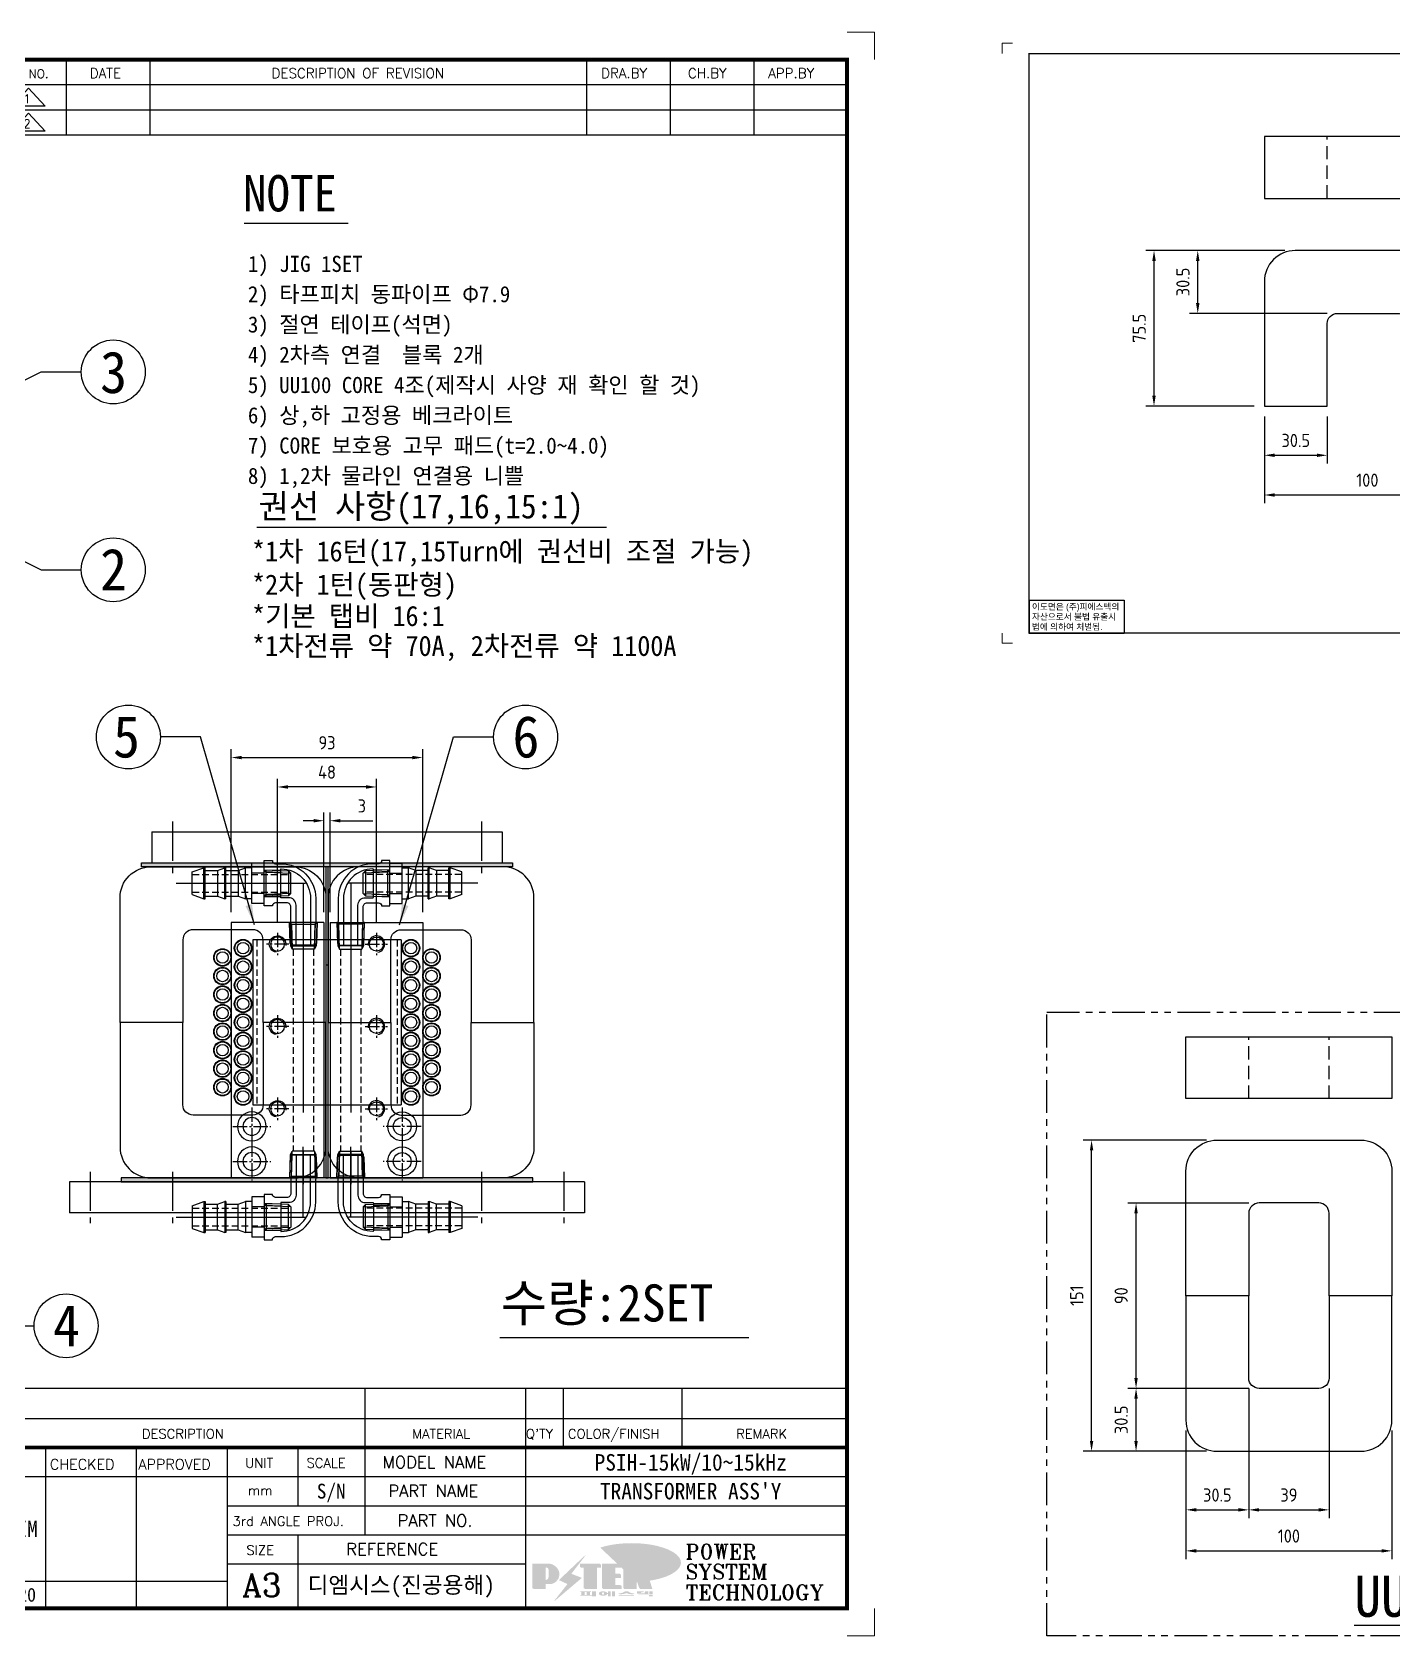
# Model space of a CAD drawing. Header units: millimetres. Extents: x 24815 to 36799, y -9299 to 5469.
# Drawn here: x 26615 to 27276, y -5074 to -4295 of the extents above; entities that cross this region are included whole.
import ezdxf
from ezdxf.enums import TextEntityAlignment as Align

# ---------------------------------------------------------------- set-up
doc = ezdxf.new("R2010")
doc.units = ezdxf.units.MM
for name, pattern in [('CENTER', [50.8, 31.75, -6.35, 6.35, -6.35]), ('CENTER1', [10, 7, -1, 1, -1]), ('CENTER2', [28.575, 19.05, -3.175, 3.175, -3.175]), ('HIDDEN', [9.525, 6.35, -3.175]), ('HIDDEN2', [4.7625, 3.175, -1.5875]), ('PHANTOM2', [31.75, 15.875, -3.175, 3.175, -3.175, 3.175, -3.175])]:
    doc.linetypes.add(name, pattern=pattern)
for name, color, linetype in [('CENTER', 1, 'CENTER'), ('FORMAT-1', 7, 'Continuous'), ('line', 3, 'Continuous'), ('THIN', 3, 'Continuous')]:
    doc.layers.add(name, color=color, linetype=linetype)
doc.styles.add('h1', font='')
doc.styles.add('HAN', font='')
doc.styles.add('RC', font='ROMANC.SHX')
doc.styles.add('ROMANT', font='romant')
doc.styles.add('RT', font='ROMANT.SHX', dxfattribs={"oblique": 15})
doc.styles.get("Standard").update_dxf_attribs({"font": 'ISOCP.SHX', "bigfont": 'WHGTXT.SHX'})
doc.styles.get('h1').set_extended_font_data('New Gulim')
doc.styles.get('HAN').set_extended_font_data('GulimChe')
doc.dimstyles.new('PS-2', dxfattribs={"dimscale": 2, "dimtxt": 3.2, "dimasz": 2.5, "dimexe": 2, "dimexo": 2.5, "dimgap": 2, "dimtad": 1, "dimtoh": 1, "dimrnd": 0.05, "dimzin": 12, "dimdsep": 46, "dimtxsty": 'Standard', "dimcen": 0, "dimclrt": 2, "dimazin": 3, "dimtfac": 1, "dimtofl": 0, "dimtmove": 0, "dimatfit": 3, "dimfxl": 0, "dimtolj": 1, "dimtzin": 0, "dimarcsym": 0})

# ---------------------------------------------------------------- blocks, each defined once
blk = doc.blocks.new('t3')
for p, q in [((0, 15.88), (46.25, 15.88)), ((0, 15.88), (0, 0)), ((46.25, 15.88), (46.25, 0)), ((0, 0), (46.25, 0))]:
    blk.add_line(p, q)
at = {"color": 1, "style": 'h1'}
for s, p in [('이도면은 (주)피에스텍의', (1.4, 11.29)), ('자산으로서 불법 유출시', (1.4, 6.41)), ('법에 의하여 처벌됨.', (1.4, 1.52))]:
    blk.add_text(s, height=3, dxfattribs=at).set_placement(p)
blk = doc.blocks.new('new LOGO')
at = {"layer": 'line'}
h = blk.add_hatch(color=250, dxfattribs=at)
h.paths.add_polyline_path([(44.5, 69.4), (46.6, 69.4, -0.129793), (52, 68, 0.221832), (43.6, 71.9), (41.5, 71.9), (41.5, 27.9), (43.6, 27.9, 0.02048), (44.5, 28)], flags=17)
h.paths.add_polyline_path([(44.5, 13.9), (57.3, 13.9, 0.72362), (77.1, 73.9, -0.679777), (54.3, 16.4), (41.5, 16.4), (41.5, -0.1), (3, -0.1), (3, -2.6), (44.5, -2.6)])
h.paths.add_polyline_path([(117.9, 14.2), (71.5, -44.4), (77.1, -39.6), (120.8, 15.6), (92, 28.9), (173.3, 106), (177.5, 111.4), (89.1, 27.6)])
h.paths.add_polyline_path([(162.7, 71.9), (162.7, 69.4), (172.5, 69.4), (172.5, 71.9)], flags=17)
h.paths.add_polyline_path([(217.7, 69.4), (230.5, 69.4), (230.5, 80.4), (227.5, 80.4), (227.5, 71.9), (214.7, 71.9), (214.7, -0.1), (175.5, -0.1), (175.5, -2.6), (217.7, -2.6)])
h.paths.add_polyline_path([(297.8, 46.6), (294.8, 46.6), (294.8, 37.4), (276, 37.4), (276, 10.9), (279, 10.9), (279, 34.9), (297.8, 34.9)])
h.paths.add_polyline_path([(300, 8.4), (297, 8.4), (297, -0.1), (237.5, -0.1), (237.5, -2.6), (300, -2.6)])
h.paths.add_polyline_path([(297.8, 80.4), (294.8, 80.4), (294.8, 71.9), (276, 71.9), (276, 49.1), (279, 49.1), (279, 69.4), (297.8, 69.4)])
h.paths.add_polyline_path([(350.2, 80.4), (347.2, 80.4), (347.2, 61.6), (350.2, 63.5)])
h.paths.add_polyline_path([(350.2, 26.7), (347.2, 35.2), (347.2, -0.1), (308.5, -0.1), (308.5, -2.6), (350.2, -2.6)])
h.paths.add_polyline_path([(402.7, 80.4), (396.5, 80.4), (379.6, 66.8), (400.5, -0.1), (361.8, -0.1), (362.7, -2.6), (403.5, -2.6), (382.6, 64.3)])
blk.add_hatch(color=5, dxfattribs=at).paths.add_polyline_path([(166.3, 35), (131, 49), (180.4, 112.7), (92, 28.9), (120.8, 15.6), (74.4, -43)])
h = blk.add_hatch(color=253, dxfattribs=at)
edge = h.paths.add_edge_path()
edge.add_ellipse((333.9, 86.4), major_axis=(-165.9, 0), ratio=0.39426, start_angle=111.5127, end_angle=334.469)
edge.add_ellipse((314.1, 81.2), major_axis=(-153.7, 0), ratio=0.40699, start_angle=121.3066, end_angle=327.7437, ccw=False)
edge.add_line((394, 27.8), (394.7, 25.6))
h = blk.add_hatch(color=1, dxfattribs=at)
h.paths.add_polyline_path([(41.5, 16.4), (54.3, 16.4, 1), (54.3, 82.9), (0, 82.9), (0, -0.1), (41.5, -0.1)])
h.paths.add_polyline_path([(41.5, 27.9), (41.5, 71.9), (43.6, 71.9, -0.414214), (54.6, 60.9), (54.6, 38.9, -0.414214), (43.6, 27.9)], flags=16)
h.paths.add_polyline_path([(214.7, 71.9), (227.5, 71.9), (227.5, 82.9), (159.7, 82.9), (159.7, 71.9), (172.5, 71.9), (172.5, -0.1), (214.7, -0.1)])
h.paths.add_polyline_path([(276, 37.4), (294.8, 37.4), (294.8, 49.1), (276, 49.1), (276, 71.9), (294.8, 71.9), (294.8, 82.9), (234.5, 82.9), (234.5, -0.1), (297, -0.1), (297, 10.9), (276, 10.9)])
h.paths.add_polyline_path([(347.2, 35.2), (359.7, -0.1), (400.5, -0.1), (379.6, 66.8), (399.7, 82.9), (380.6, 82.9), (347.2, 61.6), (347.2, 82.9), (305.5, 82.9), (305.5, -0.1), (347.2, -0.1)])
h = blk.add_hatch(color=250, dxfattribs=at)
edge = h.paths.add_edge_path()
edge.add_ellipse((237.8, -17.6), major_axis=(-14.3, 0), ratio=0.526336, start_angle=192.2456, end_angle=269.0748)
edge.add_line((238.1, -10.1), (237.6, -10.1))
edge.add_ellipse((237.8, -17.6), major_axis=(-14.3, 0), ratio=0.526336, start_angle=270.9252, end_angle=449.0748)
edge.add_line((237.6, -25.1), (238.1, -25.1))
edge.add_ellipse((237.8, -17.6), major_axis=(-14.3, 0), ratio=0.526336, start_angle=450.9252, end_angle=527.7544)
edge.add_line((251.7, -19.2), (254.1, -19.2))
edge.add_line((254.1, -19.2), (254.1, -27.1))
edge.add_line((254.1, -27.1), (263.1, -27.1))
edge.add_line((263.1, -27.1), (263.1, -10.1))
edge.add_line((263.1, -10.1), (254.1, -10.1))
edge.add_line((254.1, -10.1), (254.1, -16))
edge.add_line((254.1, -16), (251.7, -16))
h.paths.add_polyline_path([(241, -16.4), (241, -18.7, -1), (234.4, -18.7), (234.4, -16.4, -1)], flags=16)
h.paths.add_polyline_path([(278.2, -10.1), (268.1, -10.1), (268.1, -27.1), (278.2, -27.1)])
h.paths.add_polyline_path([(310.3, -10.1), (310.3, -11.1, -0.157169), (289.3, -17.5), (294, -19.9, 0.128407), (316.3, -15.9, 0.128407), (338.6, -19.9), (343.3, -17.5, -0.157169), (322.2, -11.1), (322.2, -10.1)])
h.paths.add_polyline_path([(342.1, -25.1), (342.1, -22.3), (290.4, -22.3), (290.4, -25.1)])
h.paths.add_polyline_path([(352, -10.1), (352, -16.2, 0.414214), (354, -18.2), (378.7, -18.2), (378.7, -19.6), (390.2, -19.6), (390.2, -10.1), (378.7, -10.1), (378.7, -13.6), (374.7, -13.6), (374.7, -15.1), (378.7, -15.1), (378.7, -16.2), (364.7, -16.2), (364.7, -15.1), (371.2, -15.1), (371.2, -13.6), (364.7, -13.6), (364.7, -12.6), (374.7, -12.6), (374.7, -10.1)])
h.paths.add_polyline_path([(393.8, -10.1), (393.8, -19.6), (405, -19.6), (405, -10.1)])
h.paths.add_polyline_path([(405, -27.1), (405, -20.9), (356.8, -20.9), (356.8, -23), (391.8, -23), (391.8, -27.1)])
h.paths.add_polyline_path([(200.4, -10.1), (200.4, -22.3), (193.2, -22.3), (193.2, -12.6), (196.6, -12.6), (196.6, -10.1), (161, -10.1), (161, -12.6), (164.5, -12.6), (164.5, -22.3), (161, -22.3), (161, -25.1), (200.4, -25.1), (200.4, -27.1), (213.9, -27.1), (213.9, -10.1)])
h.paths.add_polyline_path([(182, -12.6), (175.6, -12.6), (175.6, -22.3), (182, -22.3)], flags=17)
blk = doc.blocks.new('format-3')
at = {"color": 3, "lineweight": 9}
for p, q in [((0, 286.3), (0, 291.3)), ((5, 291.3), (0, 291.3)), ((414.5, 291.3), (419.5, 291.3)), ((419.5, 286.3), (419.5, 291.3)), ((0, 5), (0, 0)), ((419.5, 5), (419.5, 0)), ((5, 0), (0, 0)), ((414.5, 0), (419.5, 0))]:
    blk.add_line(p, q, dxfattribs=at)
at = {"color": 180}
for p, q in [((258.97, 281.75), (258.97, 286.3)), ((272.71, 281.75), (272.71, 286.3)), ((287.94, 281.75), (287.94, 286.3)), ((367.22, 281.75), (367.22, 286.3)), ((382.45, 281.75), (382.45, 286.3)), ((397.61, 281.75), (397.61, 286.3)), ((258.97, 281.75), (414.5, 281.75)), ((228.5, 39.49), (228.5, 5)), ((228.5, 39.49), (414.5, 39.49)), ((235.29, 39.49), (235.29, 34.21)), ((261.24, 34.21), (261.24, 39.49)), ((326.9, 39.49), (326.9, 34.21)), ((356.11, 39.49), (356.11, 34.21)), ((362.93, 39.49), (362.93, 34.21)), ((384.48, 39.49), (384.48, 34.21)), ((228.5, 34.21), (252.48, 34.21)), ((268.96, 5), (268.96, 34.21)), ((285.45, 5), (285.45, 34.21)), ((301.94, 5), (301.94, 34.21)), ((314.72, 34.21), (314.72, 23.65)), ((326.9, 34.21), (326.9, 18.37)), ((356.11, 34.21), (356.11, 5)), ((228.5, 28.93), (252.48, 28.93)), ((244.89, 5.23), (244.89, 28.93)), ((252.48, 28.93), (414.5, 28.93)), ((228.5, 24.98), (252.48, 24.98)), ((301.94, 23.65), (414.5, 23.65)), ((228.5, 21.03), (252.48, 21.03)), ((301.94, 18.37), (414.5, 18.37)), ((314.72, 18.37), (314.72, 5)), ((228.5, 17.08), (252.48, 17.08)), ((228.5, 13.13), (252.48, 13.13)), ((301.94, 13.09), (356.11, 13.09)), ((228.5, 9.18), (252.48, 9.18)), ((252.48, 9.95), (301.94, 9.95))]:
    blk.add_line(p, q, dxfattribs=at)
at = {"const_width": 0.7}
blk.add_lwpolyline([(252.48, 5), (252.48, 34.21), (414.5, 34.21)], dxfattribs=at)
at = {"layer": 'FORMAT-1', "const_width": 0.7}
blk.add_lwpolyline([(13, 5), (13, 286.3), (414.5, 286.3), (414.5, 5)], close=True, dxfattribs=at)
blk.add_blockref('t3', (13, 5))
at = {"xscale": 0.05400000000000027, "yscale": 0.05400000000000027, "zscale": 0.05400000000000027}
blk.add_blockref('new LOGO', (357.35, 8.65), dxfattribs=at)
at = {"color": 2}
for s, height, style, p in [('REV. NO.', 1.56, 'RC', (260.23, 282.95)), ('DATE', 1.788, 'RC', (276.95, 282.94)), ('DESCRIPTION OF REVISION', 1.7875, 'RC', (309.98, 282.94)), ('DRA.BY', 1.788, 'RC', (369.83, 282.94)), ('CH.BY', 1.788, 'RC', (385.59, 282.94)), ('APP.BY', 1.788, 'RC', (400.18, 282.94)), ('COLOR/FINISH', 1.7424, 'RC', (363.8, 35.83)), ('NO', 1.742, 'RC', (230.16, 35.83)), ('PART NO', 1.742, 'RC', (241.36, 35.83)), ('DESCRIPTION', 1.7424, 'RC', (286.43, 35.83)), ('MATERIAL', 1.742, 'RC', (335.52, 35.83)), ("Q'TY", 1.742, 'RC', (356.17, 35.83)), ('REMARK', 1.742, 'RC', (394.37, 35.83)), (' TOLERANCE', 1.9, 'RC', (230.11, 30.22)), ('DRAWN', 1.9, 'RC', (255, 30.22)), ('CHECKED', 1.9, 'RC', (269.71, 30.22)), ('APPROVED', 1.9, 'RC', (285.8, 30.22)), ('UNIT', 1.742, 'RC', (305.19, 30.55)), ('SCALE', 1.742, 'RC', (316.32, 30.55)), ('MODEL NAME', 2.178, 'RC', (330.12, 30.46)), ('    ~ 6', 2, 'HAN', (229.8, 26.03)), ('0.08', 2, 'HAN', (246.57, 26.31)), ('mm', 1.742, 'RC', (305.67, 25.56)), ('PART NAME', 2.178, 'RC', (331.17, 25.24)), ('  7 ~ 30', 2, 'HAN', (229.8, 21.91)), ('0.1', 2, 'HAN', (246.57, 22.2)), ('3rd ANGLE PROJ.', 1.7424, 'RC', (302.87, 19.97)), ('PART NO.', 2.178, 'RC', (332.84, 19.85)), (' 31 ~ 120', 2, 'HAN', (229.8, 18.04)), ('0.2', 2, 'HAN', (246.57, 18.32)), ('121 ~ 300', 2, 'HAN', (229.8, 14.42)), ('0.4', 2, 'HAN', (246.57, 14.2)), ('SIZE', 1.742, 'RC', (305.39, 14.71)), ('REFERENCE', 2.178, 'RC', (323.52, 14.69)), ('301 ~ 600', 2, 'HAN', (229.8, 10.04)), ('0.6', 2, 'HAN', (246.57, 10.32)), ('601 ~ 1200', 2, 'HAN', (229.8, 6.05)), ('0.8', 2, 'HAN', (246.57, 6.33))]:
    blk.add_text(s, height=height, dxfattribs=dict(at, style=style)).set_placement(p)
at = {"style": 'ROMANT'}
for s, p in [('POWER', (385.15, 13.96)), ('SYSTEM', (385.15, 10.31)), ('TECHNOLOGY', (385.15, 6.56))]:
    blk.add_text(s, height=2.7, dxfattribs=at).set_placement(p)
at = {"color": 2, "lineweight": 25, "style": 'RC'}
blk.add_text('A3', height=4.182, dxfattribs=at).set_placement((304.61, 7.14))
at = {"style": 'HAN'}
for tag, height, p in [('MODEL-NAME', 3, (386.1, 31.53)), ('SCALE', 2.7, (320.81, 26.29)), ('PART-NAME', 3, (386.1, 26.29)), ('DRA-BY', 3, (260.72, 19.44)), ('CH-BY', 3, (277.21, 19.44)), ('APP-BY', 3, (293.7, 19.44)), ('PART-NO', 3, (386.1, 21.01)), ('CH-DATE', 2.5, (277.21, 7.47)), ('관련업체', 3, (333.52, 9.26)), ('DRA-DATE', 2.5, (260.72, 7.47)), ('APP-DATE', 2.5, (293.7, 7.47))]:
    blk.add_attdef(tag, text='', height=height, dxfattribs=at).set_placement(p, align=Align.MIDDLE_CENTER)
blk = doc.blocks.new('no3')
at = {"color": 180}
for p, q in [((0, 5.5), (0, 0)), ((0, 5.5), (186, 5.5)), ((6.79, 5.5), (6.79, 0)), ((32.74, 0.11), (32.74, 5.5)), ((98.4, 5.5), (98.4, 0)), ((127.61, 5.5), (127.61, 0)), ((134.43, 5.5), (134.43, 0)), ((155.98, 5.5), (155.98, 0))]:
    blk.add_line(p, q, dxfattribs=at)
at = {"color": 2, "style": 'RT', "oblique": 15}
blk.add_attdef('NO', text='', height=1.74, dxfattribs=at).set_placement((3.38, 2.51), align=Align.MIDDLE_CENTER)
at = {"color": 2, "style": 'HAN'}
for tag, p in [('PART-NO', (19.76, 2.75)), ('MATERIAL', (111.38, 2.75)), ("Q'TY", (131.02, 2.75)), ('COLOR/FINISH', (145.2, 2.75)), ('REMARK', (170.76, 2.75))]:
    blk.add_attdef(tag, text='', height=2.9, dxfattribs=at).set_placement(p, align=Align.MIDDLE_CENTER)
blk.add_attdef('DESCRIPTION', text='', height=2.9, dxfattribs=at).set_placement((34.51, 2.75), align=Align.MIDDLE_LEFT)
blk = doc.blocks.new('re3')
at = {"color": 180}
for p, q in [((0, 0), (0, -4.55)), ((6.87, -0.64), (3.86, -3.91)), ((6.87, -0.64), (9.88, -3.91)), ((13.74, -4.55), (13.74, 0)), ((28.97, -4.55), (28.97, 0)), ((108.25, -4.55), (108.25, 0)), ((123.49, -4.55), (123.49, 0)), ((138.64, -4.55), (138.64, 0)), ((0, -4.55), (155.53, -4.55)), ((9.88, -3.91), (3.86, -3.91))]:
    blk.add_line(p, q, dxfattribs=at)
at = {"color": 2, "style": 'RC', "oblique": 15}
blk.add_attdef('REV.NO', text='', height=1.56, dxfattribs=at).set_placement((6.59, -2.56), align=Align.MIDDLE_CENTER)
blk.add_attdef('-1', text='', height=1.56, dxfattribs=at).set_placement((9.37, -1.66), align=Align.MIDDLE_LEFT)
at = {"color": 2, "style": 'HAN'}
for tag, p in [('REV.-DATE', (21.36, -2.28)), ('DRA.BY', (115.87, -2.28)), ('CH.BY', (131.07, -2.28)), ('APP.BY', (147.09, -2.28))]:
    blk.add_attdef(tag, text='', height=2.5, dxfattribs=at).set_placement(p, align=Align.MIDDLE_CENTER)
blk.add_attdef('DESCRIPTION-OF-REVISION', text='', height=2.5, dxfattribs=at).set_placement((31.61, -2.28), align=Align.MIDDLE_LEFT)
blk = doc.blocks.new('ASEFQWRGD')
blk.add_hatch(color=252).paths.add_polyline_path([(173.97, 288.66), (173.97, 290.66), (-26.03, 290.66), (-26.03, 288.66)])
at = {"color": 252}
blk.add_lwpolyline([(173.97, 288.66), (-26.03, 288.66), (-26.03, 290.66), (173.97, 290.66)], close=True, dxfattribs=at)
blk = doc.blocks.new('SDFSFF')
blk.add_hatch(color=252).paths.add_polyline_path([(54957.34, 131431.65), (54957.34, 131429.65), (55137.34, 131429.65), (55137.34, 131431.65)])
at = {"color": 252}
blk.add_lwpolyline([(55137.34, 131431.65), (54957.34, 131431.65), (54957.34, 131429.65), (55137.34, 131429.65)], close=True, dxfattribs=at)
blk = doc.blocks.new('ASDFASDFSFGH')
at = {"color": 2}
for p, q in [((55046.84, 131248.52), (55046.84, 131399.52)), ((55046.84, 131399.52), (55047.84, 131399.52)), ((55047.84, 131399.52), (55047.84, 131248.52)), ((55047.84, 131352.03), (55046.84, 131352.03)), ((55047.84, 131248.52), (55046.84, 131248.52))]:
    blk.add_line(p, q, dxfattribs=at)
blk = doc.blocks.new('DFAD')
at = {"color": 6}
for p, q in [((55086.25, 131925.47), (55086.25, 131845.47)), ((55086.25, 131925.47), (55158.25, 131925.47)), ((55158.25, 131925.47), (55158.25, 131845.47)), ((55158.25, 131845.47), (55086.25, 131845.47))]:
    blk.add_line(p, q, dxfattribs=at)
at = {"color": 2, "linetype": 'HIDDEN2'}
for p, q in [((55088.25, 131925.47), (55088.25, 131845.47)), ((55156.25, 131925.47), (55156.25, 131845.47))]:
    blk.add_line(p, q, dxfattribs=at)
blk = doc.blocks.new('*D1116')
at = {"color": 0, "lineweight": -2}
for p, q in [((26734.16, -4727.65), (26734.16, -4657.82)), ((26777.16, -4661.82), (26739.16, -4661.82)), ((26782.16, -4727.65), (26782.16, -4657.82))]:
    blk.add_line(p, q, dxfattribs=at)
at = {"color": 0}
for points in [[(26739.16, -4660.98), (26739.16, -4662.65), (26734.16, -4661.82)], [(26777.16, -4660.98), (26777.16, -4662.65), (26782.16, -4661.82)]]:
    blk.add_solid(points, dxfattribs=at)
at = {"layer": 'Defpoints', "color": 0}
for p in [(26734.16, -4661.82), (26734.16, -4732.65), (26782.16, -4732.65)]:
    blk.add_point(p, dxfattribs=at)
at = {"color": 2, "insert": (26758.16, -4654.62), "char_height": 6.4, "attachment_point": 5}
blk.add_mtext('\\A1;48', dxfattribs=at)
blk = doc.blocks.new('*D1117')
at = {"color": 0, "lineweight": -2}
for p, q in [((26751.66, -4678.21), (26746.66, -4678.21)), ((26756.66, -4722.6), (26756.66, -4674.21)), ((26759.66, -4722.6), (26759.66, -4674.21)), ((26764.66, -4678.21), (26780.49, -4678.21))]:
    blk.add_line(p, q, dxfattribs=at)
at = {"color": 0}
for points in [[(26751.66, -4677.38), (26751.66, -4679.05), (26756.66, -4678.21)], [(26764.66, -4677.38), (26764.66, -4679.05), (26759.66, -4678.21)]]:
    blk.add_solid(points, dxfattribs=at)
at = {"layer": 'Defpoints', "color": 0}
for p in [(26759.66, -4678.21), (26756.66, -4727.6), (26759.66, -4727.6)]:
    blk.add_point(p, dxfattribs=at)
at = {"color": 2, "insert": (26775.07, -4671.01), "char_height": 6.4, "attachment_point": 5}
blk.add_mtext('\\A1;3', dxfattribs=at)
blk = doc.blocks.new('*D1118')
at = {"color": 0, "lineweight": -2}
for p, q in [((26711.66, -4722.6), (26711.66, -4643.54)), ((26716.66, -4647.54), (26799.66, -4647.54)), ((26804.66, -4722.6), (26804.66, -4643.54))]:
    blk.add_line(p, q, dxfattribs=at)
at = {"color": 0}
for points in [[(26716.66, -4646.71), (26716.66, -4648.37), (26711.66, -4647.54)], [(26799.66, -4646.71), (26799.66, -4648.37), (26804.66, -4647.54)]]:
    blk.add_solid(points, dxfattribs=at)
at = {"layer": 'Defpoints', "color": 0}
for p in [(26804.66, -4647.54), (26711.66, -4727.6), (26804.66, -4727.6)]:
    blk.add_point(p, dxfattribs=at)
at = {"color": 2, "insert": (26758.16, -4640.34), "char_height": 6.4, "attachment_point": 5}
blk.add_mtext('\\A1;93', dxfattribs=at)
blk = doc.blocks.new('asrg')
for p, q in [((53627.42, 132047.13), (53627.67, 132055.13)), ((53638.87, 132047.13), (53638.62, 132055.13))]:
    blk.add_line(p, q)
blk.add_lwpolyline([(53623.65, 132052.63, -0.414214), (53622.15, 132051.13), (53622.15, 132047.13), (53644.15, 132047.13), (53644.15, 132051.13, -0.414214), (53642.65, 132052.63), (53642.65, 132055.38, 0.414214), (53625.9, 132072.13), (53614.88, 132072.13, -0.414214), (53614.15, 132072.86), (53604.03, 132072.55), (53603.15, 132071.66), (53603.15, 132060.59), (53604.03, 132059.71), (53614.15, 132059.39, -0.414214), (53614.88, 132060.13), (53621.65, 132060.13, -0.414214), (53623.65, 132058.13)], format="xyb", close=True)
blk.add_lwpolyline([(53603.15, 132062.63), (53622.52, 132062.63, -0.414214), (53626.15, 132059), (53626.15, 132055.38, 0.414214), (53626.4, 132055.13), (53639.9, 132055.13, 0.414214), (53640.15, 132055.38, 0.414214), (53625.9, 132069.63), (53603.15, 132069.63)], format="xyb")
at = {"layer": 'CENTER'}
blk.add_lwpolyline([(53633.15, 132047.13), (53633.15, 132055.13), (53633.15, 132066.13), (53603.15, 132066.13)], dxfattribs=at)
at = {"layer": 'THIN'}
for p, q in [((53603.15, 132071.66), (53614.15, 132072.01)), ((53603.15, 132060.59), (53614.15, 132060.25)), ((53626.57, 132047.13), (53626.82, 132055.13)), ((53639.72, 132047.13), (53639.47, 132055.13))]:
    blk.add_line(p, q, dxfattribs=at)
blk = doc.blocks.new('4dffdf')
at = {"color": 1, "linetype": 'CENTER', "ltscale": 3}
blk.add_line((-45168.27, 5581.87), (-45168.27, 5519.05), dxfattribs=at)
for p, q in [((-45173.77, 5574.13), (-45175.77, 5568.36)), ((-45175.77, 5568.36), (-45175.77, 5567.86)), ((-45175.77, 5568.36), (-45160.77, 5568.36)), ((-45175.77, 5567.86), (-45160.77, 5567.86)), ((-45174.57, 5567.86), (-45174.57, 5561.86)), ((-45173.77, 5574.13), (-45162.77, 5574.13)), ((-45162.77, 5574.13), (-45160.77, 5568.36)), ((-45161.97, 5567.86), (-45161.97, 5561.86)), ((-45160.77, 5568.36), (-45160.77, 5567.86)), ((-45174.57, 5561.86), (-45175.77, 5558.29)), ((-45161.97, 5561.86), (-45174.57, 5561.86)), ((-45161.97, 5561.86), (-45160.77, 5558.29)), ((-45175.77, 5558.29), (-45160.77, 5558.29)), ((-45175.77, 5557.78), (-45175.77, 5558.29)), ((-45175.77, 5557.78), (-45160.77, 5557.78)), ((-45175.77, 5557.78), (-45160.77, 5557.78)), ((-45174.57, 5551.78), (-45175.77, 5548.21)), ((-45174.57, 5557.78), (-45174.57, 5551.78)), ((-45161.97, 5551.78), (-45174.57, 5551.78)), ((-45161.97, 5557.78), (-45161.97, 5551.78)), ((-45161.97, 5551.78), (-45160.77, 5548.21)), ((-45160.77, 5557.78), (-45160.77, 5558.29)), ((-45178.09, 5539.13), (-45178.09, 5545.13)), ((-45178.09, 5545.13), (-45158.46, 5545.13)), ((-45175.77, 5548.21), (-45160.77, 5548.21)), ((-45175.77, 5545.13), (-45175.77, 5548.21)), ((-45173.18, 5539.13), (-45173.18, 5545.13)), ((-45163.37, 5539.13), (-45163.37, 5545.13)), ((-45160.77, 5545.13), (-45160.77, 5548.21)), ((-45158.46, 5539.13), (-45158.46, 5545.13)), ((-45178.09, 5539.13), (-45158.46, 5539.13)), ((-45174.27, 5527.35), (-45174.77, 5539.13)), ((-45174.77, 5539.13), (-45161.77, 5539.13)), ((-45161.77, 5539.13), (-45162.27, 5527.35)), ((-45174.27, 5527.35), (-45173.23, 5526.13)), ((-45162.27, 5527.35), (-45174.27, 5527.35)), ((-45173.23, 5526.13), (-45163.27, 5526.13)), ((-45163.27, 5526.13), (-45162.27, 5527.35))]:
    blk.add_line(p, q)
at = {"color": 2, "linetype": 'HIDDEN2'}
for p, q in [((-45172.72, 5574.13), (-45172.52, 5573.93)), ((-45172.52, 5573.93), (-45172.52, 5526.13)), ((-45163.82, 5574.13), (-45164.02, 5573.93)), ((-45164.02, 5573.93), (-45164.02, 5526.13))]:
    blk.add_line(p, q, dxfattribs=at)
at = {"color": 3}
for p, q in [((-45174.77, 5539.13), (-45173.71, 5538.13)), ((-45174.73, 5538.13), (-45161.82, 5538.13)), ((-45173.23, 5526.13), (-45173.71, 5538.13)), ((-45162.84, 5538.13), (-45163.27, 5526.13)), ((-45162.84, 5538.13), (-45161.77, 5539.13))]:
    blk.add_line(p, q, dxfattribs=at)
blk = doc.blocks.new('3werfc4r5t')
at = {"color": 40}
for p, q in [((13351.32, -35262.83), (13101.32, -35262.83)), ((13101.32, -35262.83), (13101.32, -35277.83)), ((13351.32, -35262.83), (13351.32, -35277.83)), ((13351.32, -35277.83), (13101.32, -35277.83))]:
    blk.add_line(p, q, dxfattribs=at)
at = {"color": 1, "linetype": 'CENTER2'}
for p, q in [((13111.32, -35257.83), (13111.32, -35282.83)), ((13151.32, -35257.83), (13151.32, -35282.83)), ((13301.32, -35257.83), (13301.32, -35282.83)), ((13341.32, -35257.83), (13341.32, -35282.83))]:
    blk.add_line(p, q, dxfattribs=at)
blk = doc.blocks.new('344rtfcvdr5tyg')
at = {"color": 1, "linetype": 'CENTER2'}
for p, q in [((13143.74, -35105.31), (13143.74, -35130.31)), ((13293.74, -35105.31), (13293.74, -35130.31))]:
    blk.add_line(p, q, dxfattribs=at)
at = {"color": 40}
for p, q in [((13133.74, -35110.31), (13303.74, -35110.31)), ((13133.74, -35110.31), (13133.74, -35125.31)), ((13303.74, -35110.31), (13303.74, -35125.31)), ((13133.74, -35125.31), (13303.74, -35125.31))]:
    blk.add_line(p, q, dxfattribs=at)
blk = doc.blocks.new('sfgsd')
for p, q in [((56881.97, 131464.74), (56895.13, 131464.74)), ((56882.85, 131463.86), (56881.97, 131464.74)), ((56894.24, 131463.86), (56882.85, 131463.86)), ((56895.13, 131464.74), (56894.24, 131463.86)), ((56894.83, 131453.34), (56882.27, 131453.34)), ((56883.17, 131451.77), (56893.93, 131451.77))]:
    blk.add_line(p, q)
at = {"color": 3}
for p, q in [((56883.17, 131451.77), (56882.85, 131463.86)), ((56894.24, 131463.86), (56893.93, 131451.77))]:
    blk.add_line(p, q, dxfattribs=at)
at = {"color": 1, "linetype": 'CENTER', "ltscale": 3}
blk.add_line((56888.55, 131466.17), (56888.55, 131449.61), dxfattribs=at)
for points in [[(56881.97, 131464.74), (56882.27, 131453.34), (56883.17, 131451.77)], [(56895.13, 131464.74), (56894.83, 131453.34), (56893.93, 131451.77)]]:
    blk.add_lwpolyline(points)
blk = doc.blocks.new('Q23EWFSERFW3ERTVE5ED5')
at = {"color": 1}
for p, q in [((18477.81, -34575.28), (18522.81, -34575.28)), ((18477.81, -34575.28), (18477.81, -34699.28)), ((18522.81, -34575.28), (18522.81, -34699.28)), ((18477.81, -34699.28), (18522.81, -34699.28))]:
    blk.add_line(p, q, dxfattribs=at)
at = {"color": 1, "linetype": 'CENTER', "ltscale": 3}
blk.add_line((18487.81, -34572.28), (18487.81, -34702.28), dxfattribs=at)
at = {"color": 0, "linetype": 'CENTER1'}
for p, q in [((18494.86, -34585.78), (18505.76, -34585.78)), ((18500.31, -34580.33), (18500.31, -34591.22)), ((18494.86, -34625.78), (18505.76, -34625.78)), ((18500.31, -34620.33), (18500.31, -34631.22)), ((18500.31, -34660.33), (18500.31, -34671.22)), ((18512.81, -34665.08), (18512.81, -34683.48)), ((18494.86, -34665.78), (18505.76, -34665.78)), ((18522.01, -34674.28), (18503.61, -34674.28)), ((18512.81, -34682.08), (18512.81, -34700.48)), ((18522.01, -34691.28), (18503.61, -34691.28))]:
    blk.add_line(p, q, dxfattribs=at)
at = {"color": 2, "linetype": 'HIDDEN2'}
for p, q in [((18482.81, -34588.24), (18482.81, -34686.28)), ((18492.81, -34588.24), (18492.81, -34686.28))]:
    blk.add_line(p, q, dxfattribs=at)
for centre in [(18500.31, -34585.78), (18500.31, -34625.78), (18500.31, -34665.78)]:
    blk.add_circle(centre, 3.4)
at = {"color": 1}
for centre, radius in [((18512.81, -34674.28), 7), ((18512.81, -34674.28), 4.3), ((18512.81, -34691.28), 7), ((18512.81, -34691.28), 4.3)]:
    blk.add_circle(centre, radius, dxfattribs=at)
at = {"color": 3}
for centre in [(18500.31, -34585.78), (18500.31, -34625.78), (18500.31, -34665.78)]:
    blk.add_arc(centre, 4, 280, 190, dxfattribs=at)
blk.add_blockref('sfgsd', (-38400.74, -166040.02))
at = {"xscale": -1, "rotation": 180}
blk.add_blockref('sfgsd', (-38400.74, 96765.46), dxfattribs=at)
blk = doc.blocks.new('A$C28676D40')
at = {"color": 2, "linetype": 'HIDDEN'}
for p, q in [((-69.5, 0), (-69.5, 30)), ((-30.5, 0), (-30.5, 30))]:
    blk.add_line(p, q, dxfattribs=at)
at = {"color": 250}
blk.add_lwpolyline([(-100, 30), (0, 30), (0, 0), (-100, 0)], close=True, dxfattribs=at)
blk = doc.blocks.new('*D1274')
at = {"color": 0, "lineweight": -2}
for p, q in [((27205.69, -4953.8), (27205.69, -5016.77)), ((27175.19, -4974.3), (27175.19, -5016.77)), ((27180.19, -5012.77), (27200.69, -5012.77))]:
    blk.add_line(p, q, dxfattribs=at)
at = {"color": 0}
for points in [[(27180.19, -5011.94), (27180.19, -5013.6), (27175.19, -5012.77)], [(27200.69, -5011.94), (27200.69, -5013.6), (27205.69, -5012.77)]]:
    blk.add_solid(points, dxfattribs=at)
at = {"layer": 'Defpoints', "color": 0}
for p in [(27205.69, -4948.8), (27175.19, -4969.3), (27205.69, -5012.77)]:
    blk.add_point(p, dxfattribs=at)
at = {"color": 2, "insert": (27190.44, -5005.57), "char_height": 6.4, "attachment_point": 5}
blk.add_mtext('\\A1;30.5', dxfattribs=at)
blk = doc.blocks.new('*D1275')
at = {"color": 0, "lineweight": -2}
for p, q in [((27175.19, -4974.3), (27175.19, -5036.68)), ((27275.19, -4974.3), (27275.19, -5036.68)), ((27180.19, -5032.68), (27270.19, -5032.68))]:
    blk.add_line(p, q, dxfattribs=at)
at = {"color": 0}
for points in [[(27180.19, -5031.85), (27180.19, -5033.51), (27175.19, -5032.68)], [(27270.19, -5031.85), (27270.19, -5033.51), (27275.19, -5032.68)]]:
    blk.add_solid(points, dxfattribs=at)
at = {"layer": 'Defpoints', "color": 0}
for p in [(27175.19, -4969.3), (27275.19, -4969.3), (27275.19, -5032.68)]:
    blk.add_point(p, dxfattribs=at)
at = {"color": 2, "insert": (27225.19, -5025.48), "char_height": 6.4, "attachment_point": 5}
blk.add_mtext('\\A1;100', dxfattribs=at)
blk = doc.blocks.new('*D1276')
at = {"color": 0, "lineweight": -2}
for p, q in [((27205.69, -4953.8), (27146.97, -4953.8)), ((27150.97, -4979.3), (27150.97, -4958.8)), ((27185.19, -4984.3), (27146.97, -4984.3))]:
    blk.add_line(p, q, dxfattribs=at)
at = {"color": 0}
for points in [[(27150.14, -4958.8), (27151.81, -4958.8), (27150.97, -4953.8)], [(27150.14, -4979.3), (27151.81, -4979.3), (27150.97, -4984.3)]]:
    blk.add_solid(points, dxfattribs=at)
at = {"layer": 'Defpoints', "color": 0}
for p in [(27150.97, -4953.8), (27210.69, -4953.8), (27190.19, -4984.3)]:
    blk.add_point(p, dxfattribs=at)
at = {"color": 2, "insert": (27143.77, -4969.05), "char_height": 6.4, "attachment_point": 5, "rotation": 90}
blk.add_mtext('\\A1;30.5', dxfattribs=at)
blk = doc.blocks.new('*D1277')
at = {"color": 0, "lineweight": -2}
for p, q in [((27205.69, -4863.8), (27146.97, -4863.8)), ((27150.97, -4948.8), (27150.97, -4868.8)), ((27205.69, -4953.8), (27146.97, -4953.8))]:
    blk.add_line(p, q, dxfattribs=at)
at = {"color": 0}
for points in [[(27150.14, -4868.8), (27151.81, -4868.8), (27150.97, -4863.8)], [(27150.14, -4948.8), (27151.81, -4948.8), (27150.97, -4953.8)]]:
    blk.add_solid(points, dxfattribs=at)
at = {"layer": 'Defpoints', "color": 0}
for p in [(27150.97, -4863.8), (27210.69, -4863.8), (27210.69, -4953.8)]:
    blk.add_point(p, dxfattribs=at)
at = {"color": 2, "insert": (27143.77, -4908.8), "char_height": 6.4, "attachment_point": 5, "rotation": 90}
blk.add_mtext('\\A1;90', dxfattribs=at)
blk = doc.blocks.new('*D1278')
at = {"color": 0, "lineweight": -2}
for p, q in [((27185.19, -4833.3), (27125.37, -4833.3)), ((27129.37, -4979.3), (27129.37, -4838.3)), ((27185.19, -4984.3), (27125.37, -4984.3))]:
    blk.add_line(p, q, dxfattribs=at)
at = {"color": 0}
for points in [[(27128.54, -4838.3), (27130.21, -4838.3), (27129.37, -4833.3)], [(27128.54, -4979.3), (27130.21, -4979.3), (27129.37, -4984.3)]]:
    blk.add_solid(points, dxfattribs=at)
at = {"layer": 'Defpoints', "color": 0}
for p in [(27129.37, -4833.3), (27190.19, -4833.3), (27190.19, -4984.3)]:
    blk.add_point(p, dxfattribs=at)
at = {"color": 2, "insert": (27122.17, -4908.8), "char_height": 6.4, "attachment_point": 5, "rotation": 90}
blk.add_mtext('\\A1;151', dxfattribs=at)
blk = doc.blocks.new('*D1279')
at = {"color": 0, "lineweight": -2}
for p, q in [((27205.69, -4953.8), (27205.69, -5016.77)), ((27244.69, -4953.8), (27244.69, -5016.77)), ((27210.69, -5012.77), (27239.69, -5012.77))]:
    blk.add_line(p, q, dxfattribs=at)
at = {"color": 0}
for points in [[(27210.69, -5011.94), (27210.69, -5013.6), (27205.69, -5012.77)], [(27239.69, -5011.94), (27239.69, -5013.6), (27244.69, -5012.77)]]:
    blk.add_solid(points, dxfattribs=at)
at = {"layer": 'Defpoints', "color": 0}
for p in [(27205.69, -4948.8), (27244.69, -4948.8), (27244.69, -5012.77)]:
    blk.add_point(p, dxfattribs=at)
at = {"color": 2, "insert": (27225.19, -5005.57), "char_height": 6.4, "attachment_point": 5}
blk.add_mtext('\\A1;39', dxfattribs=at)
blk = doc.blocks.new('*D1292')
at = {"color": 0, "lineweight": -2}
for p, q in [((27213.28, -4481.89), (27213.28, -4504.8)), ((27243.78, -4481.89), (27243.78, -4504.8)), ((27218.28, -4500.8), (27238.78, -4500.8))]:
    blk.add_line(p, q, dxfattribs=at)
at = {"color": 0}
for points in [[(27218.28, -4499.96), (27218.28, -4501.63), (27213.28, -4500.8)], [(27238.78, -4499.96), (27238.78, -4501.63), (27243.78, -4500.8)]]:
    blk.add_solid(points, dxfattribs=at)
at = {"layer": 'Defpoints', "color": 0}
for p in [(27213.28, -4476.89), (27243.78, -4476.89), (27243.78, -4500.8)]:
    blk.add_point(p, dxfattribs=at)
at = {"color": 2, "insert": (27228.53, -4493.6), "char_height": 6.4, "attachment_point": 5}
blk.add_mtext('\\A1;30.5', dxfattribs=at)
blk = doc.blocks.new('*D1288')
at = {"color": 0, "lineweight": -2}
for p, q in [((27213.28, -4481.89), (27213.28, -4524.07)), ((27313.28, -4481.89), (27313.28, -4524.07)), ((27218.28, -4520.07), (27308.28, -4520.07))]:
    blk.add_line(p, q, dxfattribs=at)
at = {"color": 0}
for points in [[(27218.28, -4519.24), (27218.28, -4520.91), (27213.28, -4520.07)], [(27308.28, -4519.24), (27308.28, -4520.91), (27313.28, -4520.07)]]:
    blk.add_solid(points, dxfattribs=at)
at = {"layer": 'Defpoints', "color": 0}
for p in [(27213.28, -4476.89), (27313.28, -4476.89), (27313.28, -4520.07)]:
    blk.add_point(p, dxfattribs=at)
at = {"color": 2, "insert": (27263.28, -4512.87), "char_height": 6.4, "attachment_point": 5}
blk.add_mtext('\\A1;100', dxfattribs=at)
blk = doc.blocks.new('*D1289')
at = {"color": 0, "lineweight": -2}
for p, q in [((27222.65, -4401.39), (27176.93, -4401.39)), ((27180.93, -4426.89), (27180.93, -4406.39)), ((27243.78, -4431.89), (27176.93, -4431.89))]:
    blk.add_line(p, q, dxfattribs=at)
at = {"color": 0}
for points in [[(27180.09, -4406.39), (27181.76, -4406.39), (27180.93, -4401.39)], [(27180.09, -4426.89), (27181.76, -4426.89), (27180.93, -4431.89)]]:
    blk.add_solid(points, dxfattribs=at)
at = {"layer": 'Defpoints', "color": 0}
for p in [(27180.93, -4401.39), (27227.65, -4401.39), (27248.78, -4431.89)]:
    blk.add_point(p, dxfattribs=at)
at = {"color": 2, "insert": (27173.73, -4416.64), "char_height": 6.4, "attachment_point": 5, "rotation": 90}
blk.add_mtext('\\A1;30.5', dxfattribs=at)
blk = doc.blocks.new('*D1290')
at = {"color": 0, "lineweight": -2}
for p, q in [((27223.28, -4401.39), (27155.69, -4401.39)), ((27159.69, -4471.89), (27159.69, -4406.39)), ((27208.28, -4476.89), (27155.69, -4476.89))]:
    blk.add_line(p, q, dxfattribs=at)
at = {"color": 0}
for points in [[(27158.86, -4406.39), (27160.53, -4406.39), (27159.69, -4401.39)], [(27158.86, -4471.89), (27160.53, -4471.89), (27159.69, -4476.89)]]:
    blk.add_solid(points, dxfattribs=at)
at = {"layer": 'Defpoints', "color": 0}
for p in [(27159.69, -4401.39), (27228.28, -4401.39), (27213.28, -4476.89)]:
    blk.add_point(p, dxfattribs=at)
at = {"color": 2, "insert": (27152.49, -4439.14), "char_height": 6.4, "attachment_point": 5, "rotation": 90}
blk.add_mtext('\\A1;75.5', dxfattribs=at)

msp = doc.modelspace()

# ---------------------------------------------------------------- linework, layer by layer
at = {"color": 2, "linetype": 'HIDDEN'}
msp.add_line((27243.779, -4376.047), (27243.779, -4346.047), dxfattribs=at)
for p, q in [((26717.906, -4388.173), (26768.459, -4388.173)), ((26724.113, -4535.754), (26893.876, -4535.754)), ((26842.078, -4929.026), (26962.894, -4929.026))]:
    msp.add_line(p, q)
at = {"color": 3}
msp.add_lwpolyline([(27213.279, -4376.047), (27313.279, -4376.047), (27313.279, -4346.047), (27213.279, -4346.047)], close=True, dxfattribs=at)
msp.add_lwpolyline([(27313.279, -4416.389, 0.4142136), (27298.279, -4401.389), (27228.279, -4401.389, 0.4142136), (27213.279, -4416.389), (27213.279, -4476.889), (27243.779, -4476.889), (27243.779, -4436.889, -0.4142136), (27248.779, -4431.889), (27277.779, -4431.889, -0.4142136), (27282.779, -4436.889), (27282.779, -4476.889), (27313.279, -4476.889)], format="xyb", close=True, dxfattribs=at)
at = {"color": 250}
for points in [[(26693.162, -4731.1, 0.4142136), (26688.162, -4736.1), (26688.162, -4776.1), (26657.662, -4776.1), (26657.662, -4715.6, -0.4142136), (26672.662, -4700.6), (26742.662, -4700.6, -0.4142136), (26757.662, -4715.6), (26757.662, -4776.1), (26727.162, -4776.1), (26727.162, -4736.1, 0.4142136), (26722.162, -4731.1)], [(26823.162, -4731.1, -0.4142136), (26828.162, -4736.1), (26828.162, -4776.1), (26858.662, -4776.1), (26858.662, -4715.6, 0.4142136), (26843.662, -4700.6), (26773.662, -4700.6, 0.4142136), (26758.662, -4715.6), (26758.662, -4776.1), (26789.162, -4776.1), (26789.162, -4736.1, -0.4142136), (26794.162, -4731.1)], [(26693.162, -4821.1, -0.4142136), (26688.162, -4816.1), (26688.162, -4776.1), (26657.662, -4776.1), (26657.662, -4836.6, 0.4142136), (26672.662, -4851.6), (26742.662, -4851.6, 0.4142136), (26757.662, -4836.6), (26757.662, -4776.1), (26727.162, -4776.1), (26727.162, -4816.1, -0.4142136), (26722.162, -4821.1)], [(26823.162, -4821.1, 0.4142136), (26828.162, -4816.1), (26828.162, -4776.1), (26858.662, -4776.1), (26858.662, -4836.6, -0.4142136), (26843.662, -4851.6), (26773.662, -4851.6, -0.4142136), (26758.662, -4836.6), (26758.662, -4776.1), (26789.162, -4776.1), (26789.162, -4816.1, 0.4142136), (26794.162, -4821.1)], [(27210.69, -4863.797, 0.4142136), (27205.69, -4868.797), (27205.69, -4908.797), (27175.19, -4908.797), (27175.19, -4848.297, -0.4142136), (27190.19, -4833.297), (27260.19, -4833.297, -0.4142136), (27275.19, -4848.297), (27275.19, -4908.797), (27244.69, -4908.797), (27244.69, -4868.797, 0.4142136), (27239.69, -4863.797)], [(27210.69, -4953.797, -0.4142136), (27205.69, -4948.797), (27205.69, -4908.797), (27175.19, -4908.797), (27175.19, -4969.297, 0.4142136), (27190.19, -4984.297), (27260.19, -4984.297, 0.4142136), (27275.19, -4969.297), (27275.19, -4908.797), (27244.69, -4908.797), (27244.69, -4948.797, -0.4142136), (27239.69, -4953.797)]]:
    msp.add_lwpolyline(points, format="xyb", close=True, dxfattribs=at)
at = {"color": 6, "linetype": 'PHANTOM2'}
msp.add_lwpolyline([(27107.591, -4771.16), (27471.214, -4771.16), (27471.214, -5073.977), (27107.591, -5073.977)], close=True, dxfattribs=at)
for centre in [(26654.381, -4460.321), (26654.381, -4556.382), (26661.741, -4637.547), (26854.584, -4637.547), (26631.487, -4923.433)]:
    msp.add_circle(centre, 15.503)
at = {"color": 2}
for centre in [(26707.413, -4744.6), (26717.413, -4740.1), (26798.912, -4740.1), (26808.912, -4744.6), (26707.413, -4753.6), (26717.413, -4749.1), (26798.912, -4749.1), (26808.912, -4753.6), (26717.413, -4758.1), (26798.912, -4758.1), (26707.413, -4762.6), (26717.413, -4767.1), (26798.912, -4767.1), (26808.912, -4762.6), (26707.413, -4771.6), (26717.413, -4776.1), (26798.912, -4776.1), (26808.912, -4771.6), (26707.413, -4780.6), (26717.413, -4785.1), (26798.912, -4785.1), (26808.912, -4780.6), (26707.413, -4789.6), (26808.912, -4789.6), (26707.413, -4798.6), (26717.413, -4794.1), (26798.912, -4794.1), (26808.912, -4798.6), (26707.413, -4807.6), (26717.413, -4803.1), (26798.912, -4803.1), (26808.912, -4807.6), (26717.413, -4812.1), (26798.912, -4812.1)]:
    msp.add_circle(centre, 4.25, dxfattribs=at)
at = {"color": 1}
for centre, radius in [((26707.413, -4744.6), 4), ((26707.413, -4744.6), 2.8), ((26717.413, -4740.1), 4), ((26717.413, -4740.1), 2.8), ((26798.912, -4740.1), 4), ((26798.912, -4740.1), 2.8), ((26808.912, -4744.6), 4), ((26808.912, -4744.6), 2.8), ((26707.413, -4753.6), 4), ((26717.413, -4749.1), 4), ((26717.413, -4749.1), 2.8), ((26798.912, -4749.1), 4), ((26798.912, -4749.1), 2.8), ((26808.912, -4753.6), 4), ((26707.413, -4753.6), 2.8), ((26717.413, -4758.1), 4), ((26717.413, -4758.1), 2.8), ((26798.912, -4758.1), 4), ((26798.912, -4758.1), 2.8), ((26808.912, -4753.6), 2.8), ((26707.413, -4762.6), 4), ((26707.413, -4762.6), 2.8), ((26717.413, -4767.1), 4), ((26717.413, -4767.1), 2.8), ((26798.912, -4767.1), 4), ((26798.912, -4767.1), 2.8), ((26808.912, -4762.6), 4), ((26808.912, -4762.6), 2.8), ((26707.413, -4771.6), 4), ((26707.413, -4771.6), 2.8), ((26717.413, -4776.1), 4), ((26798.912, -4776.1), 4), ((26808.912, -4771.6), 4), ((26808.912, -4771.6), 2.8), ((26707.413, -4780.6), 4), ((26707.413, -4780.6), 2.8), ((26717.413, -4776.1), 2.8), ((26798.912, -4776.1), 2.8), ((26808.912, -4780.6), 4), ((26808.912, -4780.6), 2.8), ((26707.413, -4789.6), 4), ((26707.413, -4789.6), 2.8), ((26717.413, -4785.1), 4), ((26717.413, -4785.1), 2.8), ((26798.912, -4785.1), 4), ((26798.912, -4785.1), 2.8), ((26808.912, -4789.6), 4), ((26808.912, -4789.6), 2.8), ((26707.413, -4798.6), 4), ((26707.413, -4798.6), 2.8), ((26717.413, -4794.1), 4), ((26717.413, -4794.1), 2.8), ((26798.912, -4794.1), 4), ((26798.912, -4794.1), 2.8), ((26808.912, -4798.6), 4), ((26808.912, -4798.6), 2.8), ((26707.413, -4807.6), 4), ((26717.413, -4803.1), 4), ((26717.413, -4803.1), 2.8), ((26798.912, -4803.1), 4), ((26798.912, -4803.1), 2.8), ((26808.912, -4807.6), 4), ((26707.413, -4807.6), 2.8), ((26717.413, -4812.1), 4), ((26717.413, -4812.1), 2.8), ((26798.912, -4812.1), 4), ((26798.912, -4812.1), 2.8), ((26808.912, -4807.6), 2.8)]:
    msp.add_circle(centre, radius, dxfattribs=at)

# ---------------------------------------------------------------- block references
ref = msp.add_blockref('format-3', (25902.7, -5073.977), dxfattribs=dict(xscale=2.673000000002503, yscale=2.673000000002503, zscale=2.673000000002503))
ref.add_attrib('DRA-DATE', '11.08.20', dxfattribs={"height": 6.6825, "style": 'HAN'}).set_placement((26599.605, -5053.996), align=Align.MIDDLE_CENTER)
ref.add_attrib('DRA-BY', 'H.G.KIM', dxfattribs={"height": 8.019, "style": 'HAN'}).set_placement((26599.605, -5022.008), align=Align.MIDDLE_CENTER)
ref.add_attrib('MODEL-NAME', 'PSIH-15kW/10~15kHz', dxfattribs={"height": 8.019, "style": 'HAN'}).set_placement((26934.734, -4989.71), align=Align.MIDDLE_CENTER)
ref.add_attrib('PART-NAME', "TRANSFORMER ASS'Y", dxfattribs={"height": 8.019, "style": 'HAN'}).set_placement((26934.734, -5003.692), align=Align.MIDDLE_CENTER)
ref.add_attrib('SCALE', 'S/N', dxfattribs={"height": 7.2171, "style": 'HAN'}).set_placement((26760.22, -5003.692), align=Align.MIDDLE_CENTER)
ref.add_attrib('관련업체', '디엠시스(진공용해)', dxfattribs={"height": 8.019, "style": 'HAN'}).set_placement((26794.208, -5049.217), align=Align.MIDDLE_CENTER)
msp.add_blockref('format-3', (27086.026, -4592.085)).add_auto_attribs({'DRA-DATE': '07.04.25', 'DRA-BY': 'H.G.KIM', 'MODEL-NAME': 'PSIH-000kW/00kHz', 'PART-NAME': 'UU100 코아', 'PART-NO': 'LFU00001', 'SCALE': '1/1', '관련업체': '디엠시스(진공용해)'})
ref = msp.add_blockref('re3', (26594.916, -4320.859), dxfattribs=dict(xscale=2.673000000002503, yscale=2.673000000002503, zscale=2.673000000002503))
ref.add_attrib('REV.NO', '1', dxfattribs={"color": 2, "height": 4.17, "style": 'RC'}).set_placement((26612.527, -4327.695), align=Align.MIDDLE_CENTER)
ref = msp.add_blockref('re3', (26594.916, -4333.021), dxfattribs=dict(xscale=2.673000000002503, yscale=2.673000000002503, zscale=2.673000000002503))
ref.add_attrib('REV.NO', '2', dxfattribs={"color": 2, "height": 4.17, "style": 'RC'}).set_placement((26612.527, -4339.857), align=Align.MIDDLE_CENTER)
for name, p in [('344rtfcvdr5tyg', (13539.418, 30426.71)), ('Q23EWFSERFW3ERTVE5ED5', (8281.853, 29847.677)), ('A$C28676D40', (27275.19, -4813.127)), ('3werfc4r5t', (13531.846, 30409.232))]:
    msp.add_blockref(name, p)
at = {"xscale": -1}
for name, p in [('SDFSFF', (81805.501, -136130.254)), ('ASDFASDFSFGH', (81805.501, -136100.122)), ('Q23EWFSERFW3ERTVE5ED5', (45234.472, 29847.677)), ('DFAD', (81880.413, -136661.569)), ('ASEFQWRGD', (26832.134, -5142.256))]:
    msp.add_blockref(name, p, dxfattribs=at)
for name, p, rotation in [('4dffdf', (32266.796, 40459.671), 90), ('asrg', (158835.789, -58341.745), 90), ('asrg', (-105319.464, 48762.546), 270), ('4dffdf', (21249.529, -50038.871), 270)]:
    msp.add_blockref(name, p, dxfattribs=dict(rotation=rotation))
for name, p, rotation in [('asrg', (-105319.464, -58341.745), 270), ('4dffdf', (21249.529, 40459.671), 270), ('asrg', (158835.789, 48762.546), 90), ('4dffdf', (32266.796, -50038.871), 90)]:
    msp.add_blockref(name, p, dxfattribs=dict(at, rotation=rotation))
at = {"xscale": 2.673000000002503, "yscale": 2.673000000002503, "zscale": 2.673000000002503}
msp.add_blockref('no3', (26513.481, -4968.409), dxfattribs=at)

# ---------------------------------------------------------------- texts
at = {"color": 2, "style": 'HAN'}
for s, height, p in [('NOTE', 17.6418, (26717.403, -4382.396)), ('1) JIG 1SET', 7.8408, (26719.761, -4411.789)), ('2) 타프피치 동파이프 Φ7.9', 7.8408, (26719.761, -4426.49)), ('3) 절연 테이프(석면)', 7.8408, (26719.761, -4441.192)), ('3', 20.25, (26648.001, -4470.575)), ('4) 2차측 연결  블록 2개', 7.8408, (26719.761, -4455.893)), ('5) UU100 CORE 4조(제작시 사양 재 확인 할 것)', 7.8408, (26719.761, -4470.595)), ('6) 상,하 고정용 베크라이트', 7.8408, (26719.761, -4485.296)), ('7) CORE 보호용 고무 패드(t=2.0~4.0)', 7.8408, (26719.761, -4499.998)), ('8) 1,2차 물라인 연결용 니쁠', 7.8408, (26719.761, -4514.699)), ('2', 20.25, (26648.001, -4566.351)), ('*2차 1턴(동판형)', 9.801, (26721.759, -4568.47)), ('5', 20.25, (26654.279, -4647.516)), ('6', 20.25, (26848.205, -4647.516)), ('수량:2SET', 18, (26842.47, -4921.326)), ('4', 20.25, (26625.108, -4933.401))]:
    msp.add_text(s, height=height, dxfattribs=at).set_placement(p)
at = {"color": 1, "style": 'HAN'}
for s, height, p in [('권선 사항(17,16,15:1)', 11.7612, (26724.899, -4531.435)), ('*1차 16턴(17,15Turn에 권선비 조절 가능)', 9.801, (26721.759, -4552.322)), ('*기본 탭비 16:1', 9.801, (26721.759, -4583.692)), ('*1차전류 약 70A, 2차전류 약 1100A', 9.801, (26721.759, -4598.204))]:
    msp.add_text(s, height=height, dxfattribs=at).set_placement(p)
at = {"color": 2, "insert": (27256.951, -5044.677), "char_height": 20, "attachment_point": 1, "style": 'HAN'}
msp.add_mtext_dynamic_manual_height_columns('{\\LUU100}', width=162.68918, gutter_width=769.295, heights=[45.769], dxfattribs=at)

# ---------------------------------------------------------------- dimensions: what is measured, and where the dimension line sits
for base, p1, p2, picture, middle in [((27159.693, -4401.389), (27213.279, -4476.889), (27228.279, -4401.389), '*D1290', (27152.493, -4439.139)), ((27180.926, -4401.389), (27248.779, -4431.889), (27227.654, -4401.389), '*D1289', (27173.726, -4416.639)), ((27129.374, -4833.297), (27190.19, -4984.297), (27190.19, -4833.297), '*D1278', (27122.174, -4908.797)), ((27150.972, -4863.797), (27210.69, -4953.797), (27210.69, -4863.797), '*D1277', (27143.772, -4908.797)), ((27150.972, -4953.797), (27190.19, -4984.297), (27210.69, -4953.797), '*D1276', (27143.772, -4969.047))]:
    dim = msp.add_linear_dim(base=base, p1=p1, p2=p2, angle=90, dimstyle='PS-2')
    dim.commit()
    dim.dimension.update_dxf_attribs({"geometry": picture, "text_midpoint": middle})
for base, p1, p2, picture, middle in [((27243.779, -4500.795), (27213.279, -4476.889), (27243.779, -4476.889), '*D1292', (27228.529, -4493.595)), ((27313.279, -4520.072), (27213.279, -4476.889), (27313.279, -4476.889), '*D1288', (27263.279, -4512.872)), ((26804.662, -4647.54), (26711.662, -4727.6), (26804.662, -4727.6), '*D1118', (26758.162, -4640.34)), ((26734.162, -4661.818), (26782.162, -4732.653), (26734.162, -4732.653), '*D1116', (26758.162, -4654.618)), ((26759.662, -4678.215), (26756.662, -4727.6), (26759.662, -4727.6), '*D1117', (26775.075, -4671.015)), ((27205.69, -5012.769), (27175.19, -4969.297), (27205.69, -4948.797), '*D1274', (27190.44, -5005.569)), ((27244.69, -5012.769), (27205.69, -4948.797), (27244.69, -4948.797), '*D1279', (27225.19, -5005.569)), ((27275.19, -5032.678), (27175.19, -4969.297), (27275.19, -4969.297), '*D1275', (27225.19, -5025.478))]:
    dim = msp.add_linear_dim(base=base, p1=p1, p2=p2, dimstyle='PS-2')
    dim.commit()
    dim.dimension.update_dxf_attribs({"geometry": picture, "text_midpoint": middle})

# ---------------------------------------------------------------- leaders
for points in [[(26551.554, -4493.59), (26619.402, -4460.321), (26638.878, -4460.321)], [(26551.554, -4523.112), (26619.402, -4556.382), (26638.878, -4556.382)], [(26722.967, -4728.755), (26696.719, -4637.547), (26677.244, -4637.547)], [(26793.358, -4728.755), (26819.606, -4637.547), (26839.081, -4637.547)], [(26528.66, -4849.1), (26596.509, -4923.433), (26615.984, -4923.433)]]:
    msp.add_leader(points, dimstyle='PS-2', override={"dimasz": 5, "dimgap": 2, "dimtad": 0})

doc.saveas('drawing.dxf')
